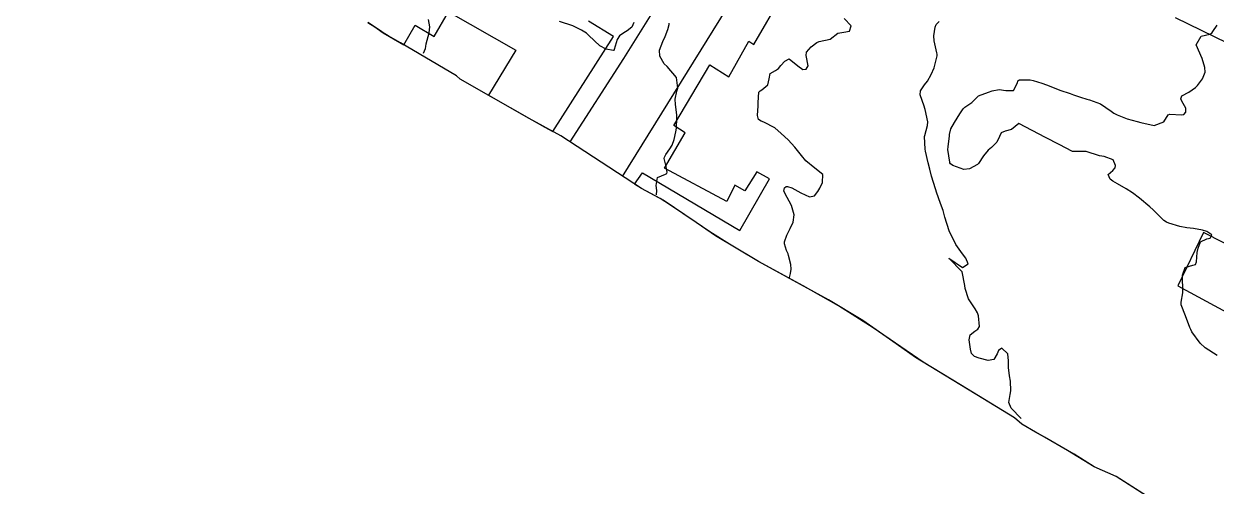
# Model space of a CAD drawing. Header units: metres. Extents: x 286371 to 293043, y 7462578 to 7466404.
# Drawn here: x 287016 to 287191.9, y 7465442.6 to 7465510.8 of the extents above; entities that cross this region are included whole.
import ezdxf

# ---------------------------------------------------------------- set-up
doc = ezdxf.new("R2010")
doc.units = ezdxf.units.M
doc.header["$MEASUREMENT"] = 0
for name, color, linetype in [('Area', 45, 'Continuous'), ('Curvas de Nivel 1m', 11, 'Continuous'), ('Curvas de Nivel 5m', 15, 'Continuous'), ('Edificações', 30, 'Continuous'), ('Vias primárias', 230, 'Continuous')]:
    doc.layers.add(name, color=color, linetype=linetype)

msp = doc.modelspace()

# ---------------------------------------------------------------- linework, layer by layer
at = {"layer": 'Area'}
msp.add_polyline3d([(287195.22, 7465432.52, 696.74), (287177.17, 7465444.01, 700.26), (287173.95, 7465445.45, 700.31), (287170.97, 7465447.33, 696.1), (287163.27, 7465451.74, 696.05), (287162.17, 7465452.68, 696.06), (287157.49, 7465455.52, 695.86), (287147.6, 7465461.58, 699.36), (287144.22, 7465463.95, 697.91), (287139.79, 7465467.01, 698.2), (287134.76, 7465470.08, 698.28), (287124.41, 7465475.72, 698.26), (287118.09, 7465479.49, 694.54), (287115.23, 7465481.5, 694.5), (287110.33, 7465484.79, 694.19), (287107.14, 7465486.47, 693.97), (287095.23, 7465494.23, 693.9), (287090.58, 7465496.82, 699.52), (287080.37, 7465502.61, 693.25), (287079.83, 7465503.11, 693.22), (287071.57, 7465507.95, 692.87), (287069.75, 7465509, 696.4), (287069.02, 7465509.46, 696.55), (287068.8, 7465509.65, 696.63), (287066.78, 7465510.94, 692.37)], dxfattribs=at)
at = {"layer": 'Curvas de Nivel 1m', "flags": 128}
for points, elevation in [([(287074.97, 7465506.43), (287075.29, 7465507.13), (287075.34, 7465507.43), (287075.39, 7465507.82), (287075.81, 7465509.42), (287075.93, 7465510.31), (287075.7, 7465511.41)], 693), ([(287106, 7465510.96), (287105.71, 7465510.28), (287105.03, 7465509.73), (287104.55, 7465509.45), (287103.9, 7465508.99), (287103.54, 7465508.46), (287103.13, 7465507), (287103.09, 7465506.9), (287102.98, 7465506.83), (287101.95, 7465507.02), (287100.99, 7465507.53), (287099.38, 7465509.06), (287099.02, 7465509.37), (287098.27, 7465509.83), (287097.03, 7465510.45), (287095.04, 7465511.12)], 694), ([(287163.15, 7465452.58), (287161.68, 7465454.1), (287161.35, 7465454.94), (287161.54, 7465456.1), (287161.64, 7465456.68), (287161.61, 7465458.1), (287161.47, 7465458.89), (287161.28, 7465460.11), (287161.31, 7465461.09), (287161.18, 7465462.11), (287160.32, 7465462.97), (287159.85, 7465462.59), (287159.63, 7465462.13), (287159.16, 7465461.27), (287158.29, 7465461.15), (287156.99, 7465461.48), (287156.3, 7465461.74), (287155.82, 7465462.19), (287155.69, 7465462.82), (287155.51, 7465464.2), (287155.64, 7465464.9), (287156.35, 7465465.46), (287156.78, 7465465.76), (287157.01, 7465466.17), (287156.86, 7465467.7), (287156.75, 7465468.18), (287156.4, 7465468.76), (287155.41, 7465470.2), (287154.9, 7465471.76), (287154.85, 7465472.21), (287154.48, 7465474.21), (287152.51, 7465476.24), (287154.49, 7465474.84), (287155.33, 7465475.37), (287155.03, 7465476.21), (287154.52, 7465476.88), (287153.54, 7465478.23), (287152.57, 7465480.24), (287151.9, 7465482.26), (287151.64, 7465483.24), (287151.28, 7465484.26), (287150.67, 7465485.94), (287150.56, 7465486.28), (287150.51, 7465486.44), (287149.93, 7465488.29), (287149.67, 7465489.34), (287149.46, 7465490.29), (287149.05, 7465492.01), (287149.01, 7465492.3), (287148.92, 7465494.17), (287148.94, 7465494.3), (287149.35, 7465495.76), (287149.38, 7465496.3), (287149.01, 7465498.14), (287148.97, 7465498.3), (287148.86, 7465498.61), (287148.25, 7465500.31), (287148.3, 7465500.91), (287148.91, 7465501.76), (287149.33, 7465502.3), (287149.91, 7465503.27), (287150.35, 7465504.28), (287150.77, 7465506.06), (287150.78, 7465506.27), (287150.74, 7465506.51), (287150.31, 7465508.27), (287150.3, 7465508.99), (287150.5, 7465510.27), (287150.64, 7465510.67), (287151.05, 7465511.11)], 696), ([(287109.36, 7465485.54), (287109.39, 7465486.18), (287109.3, 7465486.91), (287109.49, 7465488.11), (287110.7, 7465488.59), (287110.88, 7465488.71), (287110.91, 7465488.88), (287110.72, 7465489.91), (287110.5, 7465490.89), (287110.53, 7465491.09), (287110.74, 7465491.48), (287111.31, 7465492.33), (287111.67, 7465492.87), (287111.95, 7465493.7), (287112.22, 7465494.86), (287112.29, 7465495.37), (287112.36, 7465496.86), (287112.35, 7465497.35), (287112.14, 7465498.87), (287112.09, 7465499.65), (287112.37, 7465500.86), (287112.49, 7465501.27), (287112.29, 7465502.86), (287110.95, 7465504.48), (287110.47, 7465504.89), (287109.85, 7465506.02), (287109.81, 7465506.9), (287110.27, 7465508.16), (287110.65, 7465508.88), (287111.03, 7465509.93), (287111.23, 7465510.68), (287111.23, 7465510.87)], 694), ([(287192.08, 7465461.86), (287190.31, 7465462.99), (287189.59, 7465463.68), (287188.35, 7465465.37), (287188.19, 7465465.7), (287188.08, 7465465.98), (287187.41, 7465467.71), (287186.78, 7465469.35), (287186.76, 7465469.72), (287187.05, 7465471.1), (287187.03, 7465471.72), (287186.96, 7465473.22), (287186.97, 7465473.72), (287187.36, 7465474.85), (287188.5, 7465475.19), (287188.89, 7465475.29), (287189.04, 7465475.69), (287189.16, 7465477.05), (287189.28, 7465477.68), (287189.63, 7465478.61), (287190.56, 7465479.05), (287191.04, 7465479.18), (287191.32, 7465479.65), (287190.58, 7465480.15), (287189.91, 7465480.35), (287188.59, 7465480.57), (287187.6, 7465480.7), (287186.59, 7465480.91), (287184.97, 7465481.38), (287184.6, 7465481.52), (287184.24, 7465481.76), (287182.63, 7465483.36), (287182.14, 7465483.79), (287180.65, 7465485.04), (287179.6, 7465485.83), (287178.67, 7465486.42), (287177.37, 7465487.18), (287176.69, 7465487.57), (287176.29, 7465487.88), (287176.02, 7465488.57), (287176.71, 7465489.12), (287177.04, 7465489.55), (287177.08, 7465489.87), (287176.74, 7465490.71), (287175.41, 7465491.23), (287174.75, 7465491.32), (287172.75, 7465491.93), (287170.75, 7465491.96), (287168.77, 7465492.99), (287166.78, 7465494.02), (287164.8, 7465495.05), (287162.82, 7465496.08), (287161.74, 7465495.17), (287160.81, 7465494.96), (287160.24, 7465494.68), (287159.99, 7465494.13), (287159.6, 7465493.31), (287158.77, 7465492.55), (287158.3, 7465492.15), (287157.6, 7465491.32), (287156.89, 7465490.18), (287156.72, 7465490.01), (287155.53, 7465489.39), (287154.72, 7465489.27), (287153.1, 7465489.87), (287152.73, 7465490.13), (287152.66, 7465490.25), (287152.63, 7465490.36), (287152.36, 7465492.25), (287152.38, 7465492.64), (287152.59, 7465494.25), (287152.61, 7465494.43), (287152.81, 7465495.28), (287153.32, 7465496.23), (287154.11, 7465497.48), (287154.61, 7465498.21), (287154.86, 7465498.47), (287155.89, 7465499.17), (287156.88, 7465500.17), (287158.36, 7465500.69), (287158.9, 7465500.89), (287159.94, 7465501.08), (287160.9, 7465500.93), (287162.06, 7465500.93), (287162.61, 7465502.09), (287162.66, 7465502.34), (287162.92, 7465502.52), (287164.49, 7465502.49), (287164.92, 7465502.4), (287166.21, 7465502.04), (287166.91, 7465501.78), (287167.32, 7465501.6), (287168.9, 7465500.99), (287170.38, 7465500.47), (287170.88, 7465500.3), (287171.91, 7465499.95), (287172.87, 7465499.65), (287173.25, 7465499.55), (287174.86, 7465498.97), (287176.45, 7465497.88), (287176.84, 7465497.61), (287177.35, 7465497.36), (287178.83, 7465496.74), (287180.29, 7465496.35), (287180.82, 7465496.23), (287182.81, 7465495.78), (287184.24, 7465496.34), (287184.84, 7465497.34), (287185.12, 7465497.47), (287186.84, 7465497.33), (287187.16, 7465497.4), (287187.47, 7465497.72), (287187.45, 7465498.31), (287186.87, 7465499.34), (287186.73, 7465499.73), (287186.88, 7465500.15), (287187.89, 7465500.71), (287188.9, 7465501.39), (287189.05, 7465501.53), (287189.19, 7465501.68), (287189.94, 7465502.65), (287190.31, 7465503.66), (287190.28, 7465504.33), (287189.87, 7465505.67), (287188.99, 7465507.68), (287189.73, 7465508.96), (287191.02, 7465509.22), (287191.29, 7465509.38), (287191.45, 7465509.65), (287192.08, 7465510.59)], 697)]:
    msp.add_lwpolyline(points, dxfattribs=dict(at, elevation=elevation))
at = {"layer": 'Curvas de Nivel 5m', "elevation": 695, "flags": 128}
msp.add_lwpolyline([(287128.97, 7465473.35), (287129.11, 7465473.97), (287129.23, 7465474.6), (287129.18, 7465475.28), (287128.86, 7465476.61), (287128.77, 7465476.86), (287128.53, 7465477.33), (287128.24, 7465478.31), (287128.25, 7465478.62), (287128.57, 7465479.63), (287129.1, 7465480.6), (287129.55, 7465481.54), (287129.67, 7465482.59), (287129.26, 7465483.97), (287128.95, 7465484.6), (287128.65, 7465485.16), (287128.13, 7465486.08), (287128.26, 7465486.61), (287128.51, 7465486.77), (287128.68, 7465486.8), (287129.32, 7465486.59), (287130.66, 7465485.87), (287131.93, 7465485.28), (287132.66, 7465485.41), (287133.17, 7465486.03), (287133.48, 7465486.53), (287133.85, 7465487.36), (287133.91, 7465488.53), (287132.72, 7465489.48), (287131.4, 7465490.56), (287130.75, 7465491.34), (287129.78, 7465492.59), (287128.78, 7465493.65), (287127.75, 7465494.62), (287126.81, 7465495.41), (287125.22, 7465496.26), (287124.82, 7465496.43), (287124.43, 7465496.67), (287124.27, 7465497.23), (287124.36, 7465498.67), (287124.36, 7465499.17), (287124.47, 7465500.67), (287124.65, 7465500.9), (287124.89, 7465501.01), (287125.8, 7465501.75), (287126, 7465502.65), (287126.12, 7465503.45), (287126.93, 7465503.88), (287127.38, 7465504.19), (287127.71, 7465504.62), (287128.3, 7465505.27), (287128.96, 7465505.59), (287130.21, 7465504.59), (287130.94, 7465504.05), (287131.44, 7465504.07), (287131.74, 7465504.56), (287131.44, 7465506.1), (287131.47, 7465506.57), (287132.19, 7465507.36), (287133, 7465508.01), (287133.36, 7465508.17), (287135, 7465508.51), (287136.12, 7465509.4), (287137.02, 7465509.55), (287137.82, 7465509.68), (287138.1, 7465510.47), (287137.05, 7465511.54)], dxfattribs=at)
at = {"layer": 'Edificações'}
for points, elevation in [([(287186.62, 7465437.99), (287177.17, 7465444.01), (287173.95, 7465445.45), (287170.03, 7465447.87), (287166.63, 7465449.82), (287165.29, 7465450.58), (287163.27, 7465451.74), (287162.17, 7465452.68), (287154.2, 7465457.53), (287148.71, 7465460.9), (287141.33, 7465465.95), (287136.2, 7465469.2), (287130.98, 7465472.14), (287124.41, 7465475.72), (287120.14, 7465478.27), (287117.22, 7465480.1), (287115.23, 7465481.5), (287111.3, 7465484.14), (287109.88, 7465485.03), (287107.14, 7465486.47), (287106.1, 7465487.14), (287107.29, 7465488.79), (287121.67, 7465480.31), (287126.05, 7465487.92), (287124.18, 7465488.97), (287122.4, 7465486.14), (287120.94, 7465486.96), (287119.75, 7465484.59), (287110.53, 7465489.47), (287113.59, 7465494.69), (287111.91, 7465495.78), (287117.22, 7465504.7), (287120.05, 7465502.97), (287122.98, 7465508.23), (287123.7, 7465507.74), (287127.91, 7465514.96)], 700.72), ([(287066.78, 7465510.94), (287067.79, 7465510.3), (287069.02, 7465509.46), (287072.08, 7465507.65), (287073.73, 7465510.57), (287076.56, 7465508.88), (287078.69, 7465512.55), (287088.58, 7465506.89), (287084.57, 7465500.23), (287090.98, 7465496.6), (287092.9, 7465495.53), (287094.05, 7465494.89), (287102.99, 7465508.88), (287099.33, 7465511.17)], 691.55), ([(287185.9, 7465511.71), (287203.17, 7465503.31)], 700.72), ([(287195.98, 7465476.99), (287190.08, 7465479.98), (287186.28, 7465472.13), (287200.63, 7465464.37)], 700.72)]:
    msp.add_lwpolyline(points, dxfattribs=dict(at, elevation=elevation))
at = {"layer": 'Vias primárias', "elevation": 689.12}
msp.add_lwpolyline([(287016, 7465542.05), (287035.01, 7465572.78), (287048.05, 7465593.63), (287052, 7465594.88), (287054.23, 7465594.69), (287061.68, 7465590.67), (287094.78, 7465571.59), (287123.84, 7465555.01), (287128.64, 7465552.5), (287130.22, 7465546.95), (287118.01, 7465527.34), (287104.47, 7465505.67), (287096.56, 7465493.37)], dxfattribs=at)
at = {"layer": 'Vias primárias', "elevation": 693.96}
msp.add_lwpolyline([(287104.36, 7465488.28), (287132.24, 7465533.16), (287137.78, 7465542.03), (287143.92, 7465543.66), (287170.6, 7465528.75), (287242.21, 7465488.3), (287282.25, 7465465.45), (287348.79, 7465428.13), (287397.21, 7465400.84, -0.024236), (287399.67, 7465399.29, -0.200539), (287401.25, 7465396.8, -0.13354), (287400.76, 7465391.79), (287394.5, 7465371.66), (287390.13, 7465356.99), (287384.95, 7465339.56), (287378.76, 7465319.96)], format="xyb", dxfattribs=at)

doc.saveas('drawing.dxf')
